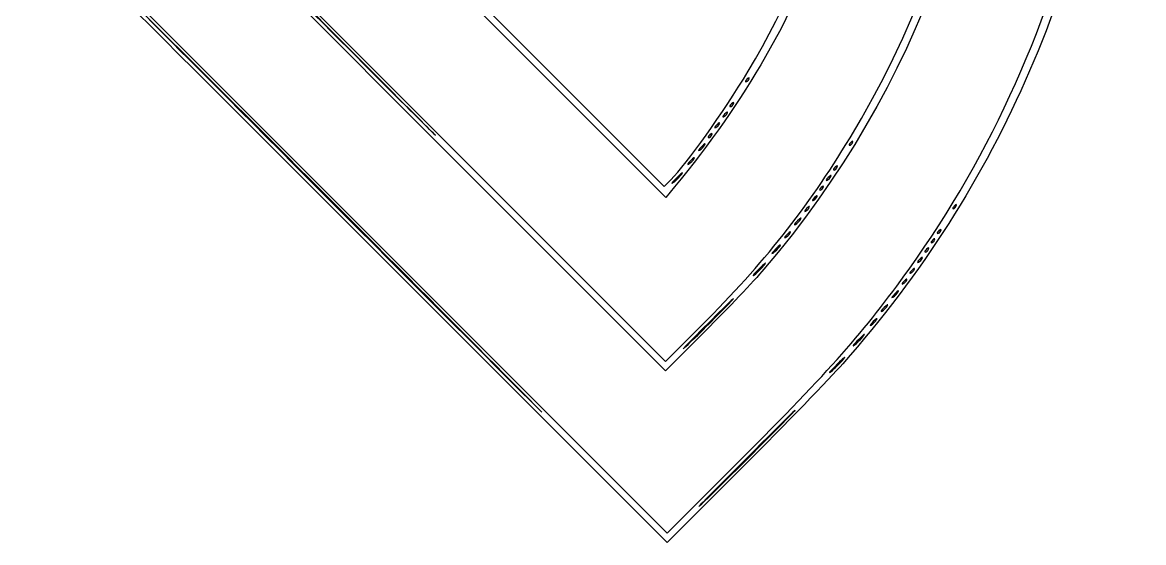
# Model space of a CAD drawing. Extents: x -1096.9 to -1063.6, y 947.9 to 977.9.
# Drawn here: x -1071.78 to -1063.64, y 947.87 to 951.64 of the extents above; entities that cross this region are included whole.
import ezdxf

# ---------------------------------------------------------------- set-up
doc = ezdxf.new("R2010")
doc.units = 0
doc.layers.add('Image', color=7, linetype='CONTINUOUS')

msp = doc.modelspace()

# ---------------------------------------------------------------- linework, layer by layer
at = {"layer": 'Image', "color": 7}
for points in [[(-1067.045401, 950.448476), (-1067.108795, 950.371541), (-1071.14975, 954.41249), (-1075.190705, 958.453443), (-1075.249945, 958.40849)], [(-1075.740826, 957.917614), (-1075.785753, 957.858381), (-1071.44783, 953.520458), (-1067.109906, 949.182535), (-1066.847704, 949.444753)], [(-1076.228321, 957.262399), (-1076.302775, 957.140358), (-1071.700718, 952.538317), (-1067.098688, 947.936276), (-1066.573622, 948.461358)], [(-1071.140622, 954.470712), (-1067.121151, 950.451249), (-1067.071436, 950.500959)], [(-1066.819632, 949.405457), (-1067.109906, 949.11517), (-1071.466218, 953.47146)], [(-1066.50454, 951.231614), (-1066.504804, 951.231614)], [(-1066.617094, 951.051983), (-1066.617358, 951.051983)], [(-1066.718164, 950.906946), (-1066.717926, 950.906949)], [(-1066.774283, 950.827421), (-1066.774547, 950.827421)], [(-1066.824395, 950.755057), (-1066.824289, 950.755076)], [(-1065.752303, 950.771279), (-1065.752567, 950.771279)], [(-1066.903029, 950.654031), (-1066.902896, 950.654026)], [(-1065.864592, 950.591642), (-1065.864857, 950.591642)], [(-1065.909783, 950.525211), (-1065.909545, 950.525214)], [(-1065.965875, 950.445696), (-1065.966139, 950.445696)], [(-1065.000066, 950.310949), (-1065.000331, 950.310949)], [(-1066.545286, 948.422049), (-1067.098424, 947.8689), (-1069.461841, 950.232301)], [(-1066.128329, 950.216156), (-1066.128196, 950.216151)], [(-1066.206751, 950.114858), (-1066.206963, 950.11485)], [(-1065.112329, 950.131307), (-1065.112593, 950.131307)], [(-1065.157255, 950.063942), (-1065.15752, 950.063942)], [(-1065.202155, 949.996579), (-1065.202419, 949.996579)], [(-1065.30349, 949.851595), (-1065.303252, 949.851571)], [(-1065.359635, 949.772993), (-1065.359397, 949.772971)], [(-1065.420992, 949.68844), (-1065.420859, 949.688458)], [(-1065.499573, 949.587414), (-1065.499441, 949.587408)], [(-1065.578181, 949.48634), (-1065.578048, 949.486361)]]:
    msp.add_lwpolyline(points, dxfattribs=at)
for points in [[(-1069.287163, 951.331698)], [(-1066.661782, 950.985541)], [(-1066.992405, 950.541454)], [(-1066.010563, 950.379285)], [(-1066.066707, 950.300659)], [(-1066.279538, 950.019484)], [(-1065.246843, 949.930144)], [(-1066.391642, 949.884562)], [(-1066.649611, 949.603598)], [(-1065.673272, 949.367884)], [(-1065.81919, 949.199228)], [(-1068.283175, 949.09273)], [(-1066.234189, 948.761512)]]:
    msp.add_lwpolyline(points, close=True, dxfattribs=at)
for points in [[(-1064.015128, 956.217936), (-1063.640796, 954.581848), (-1063.801795, 952.829721), (-1064.467963, 951.290079)], [(-1065.771062, 950.805053), (-1064.861874, 952.298313), (-1064.544771, 954.131445), (-1064.898069, 955.851723)], [(-1069.287163, 951.331698), (-1070.478423, 952.52612), (-1072.433694, 954.481396), (-1073.632203, 955.676759)], [(-1064.702912, 954.523467), (-1064.683862, 952.796336), (-1065.274677, 951.166312), (-1066.396034, 949.851994)], [(-1071.151893, 954.448201), (-1068.935002, 952.231321), (-1068.028487, 951.32738), (-1069.137409, 952.439445)], [(-1066.510228, 951.288695), (-1065.941163, 952.233996), (-1065.639273, 953.329188), (-1065.639273, 954.448257)], [(-1071.466271, 953.505086), (-1069.076475, 951.1153), (-1068.095876, 950.137276), (-1069.287163, 951.331698)], [(-1065.34286, 949.851846), (-1064.7417, 950.69089), (-1064.306672, 951.662028), (-1064.071511, 952.689794)], [(-1069.461841, 950.232301), (-1071.121307, 951.891789), (-1071.828777, 952.592149), (-1071.837138, 952.58378)], [(-1065.922668, 952.413897), (-1066.181034, 951.679093), (-1066.519489, 951.086564), (-1067.045401, 950.448476)], [(-1070.635347, 951.444903), (-1071.283814, 952.09015), (-1070.755865, 951.559599), (-1069.462185, 950.265906)], [(-1068.283175, 949.09273), (-1068.928441, 949.741179), (-1069.986906, 950.799655), (-1070.635347, 951.444903)], [(-1067.071436, 950.500959), (-1066.954993, 950.617413), (-1066.692817, 950.985422), (-1066.510228, 951.288695)], [(-1066.518298, 951.231614), (-1066.530734, 951.220263), (-1066.534702, 951.210976), (-1066.527029, 951.210976)], [(-1066.527029, 951.210976), (-1066.519621, 951.210976), (-1066.509567, 951.220263), (-1066.50454, 951.231614)], [(-1066.504804, 951.231614), (-1066.499513, 951.244155), (-1066.504804, 951.244155), (-1066.518298, 951.231614)], [(-1064.467963, 951.290079), (-1064.802528, 950.516794), (-1065.246737, 949.820988), (-1065.824005, 949.16597)], [(-1066.661808, 950.985544), (-1066.65731, 950.996365), (-1066.666041, 950.992608), (-1066.681387, 950.977183)], [(-1066.630852, 951.051983), (-1066.643287, 951.040632), (-1066.647256, 951.031346), (-1066.639583, 951.031346)], [(-1066.639583, 951.031346), (-1066.632175, 951.031346), (-1066.622121, 951.040632), (-1066.617094, 951.051983)], [(-1066.617358, 951.051983), (-1066.612066, 951.064524), (-1066.617358, 951.064524), (-1066.630852, 951.051983)], [(-1066.746237, 950.878877), (-1066.735389, 950.883481), (-1066.722689, 950.896128), (-1066.718164, 950.906946)], [(-1066.717926, 950.906949), (-1066.713428, 950.917771), (-1066.72216, 950.914013), (-1066.73777, 950.898588)], [(-1066.681387, 950.977183), (-1066.696733, 950.961731), (-1066.700702, 950.952867), (-1066.689854, 950.957471)], [(-1066.689854, 950.957471), (-1066.679006, 950.962075), (-1066.666306, 950.974696), (-1066.661782, 950.985541)], [(-1066.788041, 950.827421), (-1066.800212, 950.81607), (-1066.804445, 950.806783), (-1066.796772, 950.806783)], [(-1066.796772, 950.806783), (-1066.789364, 950.806783), (-1066.77931, 950.81607), (-1066.774283, 950.827421)], [(-1066.774547, 950.827421), (-1066.769255, 950.839962), (-1066.774547, 950.839962), (-1066.788041, 950.827421)], [(-1066.73777, 950.898588), (-1066.753116, 950.883137), (-1066.757085, 950.874273), (-1066.746237, 950.878877)], [(-1066.863712, 950.715758), (-1066.849953, 950.723749), (-1066.832385, 950.741423), (-1066.824395, 950.755057)], [(-1066.824289, 950.755076), (-1066.816351, 950.768702), (-1066.827464, 950.762166), (-1066.84916, 950.74055)], [(-1066.847704, 949.444753), (-1066.394103, 949.898347), (-1066.086445, 950.287073), (-1065.771062, 950.805053)], [(-1065.766061, 950.771279), (-1065.778497, 950.759928), (-1065.782465, 950.750641), (-1065.774792, 950.750641)], [(-1065.774792, 950.750641), (-1065.767384, 950.750641), (-1065.75733, 950.759928), (-1065.752303, 950.771279)], [(-1065.752567, 950.771279), (-1065.747276, 950.78382), (-1065.752567, 950.78382), (-1065.766061, 950.771279)], [(-1066.902896, 950.654026), (-1066.894959, 950.667652), (-1066.906071, 950.661117), (-1066.927767, 950.639527)], [(-1066.84916, 950.74055), (-1066.870855, 950.718933), (-1066.877311, 950.707784), (-1066.863712, 950.715758)], [(-1066.927767, 950.639527), (-1066.949463, 950.61791), (-1066.955919, 950.606761), (-1066.942319, 950.614735)], [(-1066.942319, 950.614735), (-1066.928561, 950.622726), (-1066.910993, 950.6404), (-1066.903029, 950.654031)], [(-1065.87835, 950.591642), (-1065.890786, 950.580292), (-1065.894755, 950.571005), (-1065.887082, 950.571005)], [(-1065.887082, 950.571005), (-1065.879673, 950.571005), (-1065.869619, 950.580292), (-1065.864592, 950.591642)], [(-1065.864857, 950.591642), (-1065.859565, 950.604184), (-1065.864857, 950.604184), (-1065.87835, 950.591642)], [(-1067.027965, 950.515255), (-1067.061938, 950.48129), (-1067.073711, 950.465293), (-1067.054159, 950.479703)], [(-1067.054159, 950.479703), (-1067.03458, 950.494122), (-1067.006825, 950.521898), (-1066.992405, 950.541454)], [(-1066.992405, 950.541448), (-1066.978118, 950.561001), (-1066.995051, 950.549227), (-1067.027965, 950.515255)], [(-1065.929389, 950.516853), (-1065.944734, 950.501401), (-1065.948703, 950.492537), (-1065.937855, 950.497141)], [(-1065.937855, 950.497141), (-1065.927007, 950.501745), (-1065.914307, 950.514366), (-1065.909783, 950.525211)], [(-1065.909545, 950.525214), (-1065.905047, 950.536035), (-1065.913778, 950.532278), (-1065.929389, 950.516853)], [(-1065.979633, 950.445696), (-1065.992068, 950.434345), (-1065.996037, 950.425058), (-1065.988364, 950.425058)], [(-1065.988364, 950.425058), (-1065.980956, 950.425058), (-1065.970902, 950.434345), (-1065.965875, 950.445696)], [(-1065.966139, 950.445696), (-1065.960847, 950.458237), (-1065.966139, 950.458237), (-1065.979633, 950.445696)], [(-1066.030168, 950.370901), (-1066.045514, 950.355449), (-1066.049483, 950.346585), (-1066.038635, 950.351216)], [(-1066.038635, 950.351216), (-1066.027787, 950.355819), (-1066.015087, 950.36844), (-1066.010563, 950.379285)], [(-1066.010589, 950.379261), (-1066.006091, 950.390083), (-1066.014822, 950.386326), (-1066.030168, 950.370901)], [(-1069.462185, 950.265906), (-1068.168478, 948.97221), (-1067.637935, 948.444281), (-1068.283175, 949.09273)], [(-1066.086313, 950.292301), (-1066.101659, 950.276849), (-1066.105628, 950.267986), (-1066.09478, 950.272589)], [(-1066.09478, 950.272589), (-1066.083932, 950.277193), (-1066.071232, 950.289814), (-1066.066707, 950.300659)], [(-1066.066734, 950.300662), (-1066.062236, 950.31151), (-1066.070967, 950.307726), (-1066.086313, 950.292301)], [(-1065.013824, 950.310949), (-1065.025995, 950.299598), (-1065.030229, 950.290311), (-1065.022556, 950.290311)], [(-1065.022556, 950.290311), (-1065.015147, 950.290311), (-1065.005093, 950.299598), (-1065.000066, 950.310949)], [(-1065.000331, 950.310949), (-1064.995039, 950.32349), (-1065.000331, 950.32349), (-1065.013824, 950.310949)], [(-1066.153067, 950.201652), (-1066.174763, 950.180035), (-1066.181219, 950.168886), (-1066.167619, 950.17686)], [(-1066.167619, 950.17686), (-1066.153861, 950.184851), (-1066.136293, 950.202525), (-1066.128329, 950.216156)], [(-1066.128196, 950.216151), (-1066.120259, 950.229777), (-1066.131371, 950.223242), (-1066.153067, 950.201652)], [(-1066.226278, 950.106622), (-1066.245063, 950.088312), (-1066.251678, 950.077057), (-1066.24083, 950.081592)], [(-1066.24083, 950.081592), (-1066.230246, 950.086116), (-1066.2149, 950.101092), (-1066.206751, 950.114858)], [(-1066.206963, 950.11485), (-1066.198761, 950.128608), (-1066.206963, 950.124904), (-1066.226278, 950.106622)], [(-1065.126087, 950.131307), (-1065.138522, 950.119957), (-1065.142491, 950.11067), (-1065.134818, 950.11067)], [(-1065.134818, 950.11067), (-1065.12741, 950.11067), (-1065.117356, 950.119957), (-1065.112329, 950.131307)], [(-1065.112593, 950.131307), (-1065.107302, 950.143848), (-1065.112593, 950.143848), (-1065.126087, 950.131307)], [(-1066.330074, 949.968959), (-1066.313405, 949.980177), (-1066.290756, 950.002913), (-1066.279538, 950.019484)], [(-1066.279565, 950.019486), (-1066.268452, 950.036049), (-1066.28221, 950.026868), (-1066.309701, 949.999087)], [(-1065.171013, 950.063942), (-1065.183184, 950.052591), (-1065.187417, 950.043304), (-1065.179745, 950.043304)], [(-1065.179745, 950.043304), (-1065.172336, 950.043304), (-1065.162282, 950.052591), (-1065.157255, 950.063942)], [(-1065.15752, 950.063942), (-1065.152228, 950.076483), (-1065.15752, 950.076483), (-1065.171013, 950.063942)], [(-1066.309701, 949.999087), (-1066.337482, 949.971298), (-1066.346663, 949.95774), (-1066.330074, 949.968959)], [(-1065.274915, 949.902075), (-1065.264067, 949.906679), (-1065.251367, 949.919326), (-1065.246843, 949.930144)], [(-1065.246869, 949.930147), (-1065.242371, 949.940995), (-1065.251103, 949.937211), (-1065.266449, 949.921786)], [(-1065.215913, 949.996579), (-1065.228349, 949.985228), (-1065.232317, 949.975941), (-1065.224644, 949.975941)], [(-1065.224644, 949.975941), (-1065.217236, 949.975941), (-1065.207182, 949.985228), (-1065.202155, 949.996579)], [(-1065.202419, 949.996579), (-1065.197128, 950.00912), (-1065.202419, 950.00912), (-1065.215913, 949.996579)], [(-1066.396034, 949.851994), (-1066.46935, 949.766055), (-1066.659982, 949.565115), (-1066.819632, 949.405457)], [(-1066.573622, 948.461358), (-1065.907084, 949.127893), (-1065.668086, 949.397909), (-1065.34286, 949.851846)], [(-1066.432679, 949.8526), (-1066.472816, 949.812463), (-1066.487183, 949.794003), (-1066.464641, 949.811582)], [(-1066.464641, 949.811582), (-1066.442151, 949.82915), (-1066.409237, 949.862004), (-1066.391642, 949.884562)], [(-1066.391642, 949.884562), (-1066.37418, 949.907131), (-1066.391642, 949.892738), (-1066.432679, 949.8526)], [(-1065.331562, 949.823525), (-1065.320715, 949.828129), (-1065.308015, 949.84075), (-1065.30349, 949.851595)], [(-1065.303252, 949.851571), (-1065.298754, 949.862393), (-1065.307485, 949.858635), (-1065.323096, 949.84321)], [(-1065.266449, 949.921786), (-1065.281794, 949.906335), (-1065.285763, 949.897471), (-1065.274915, 949.902075)], [(-1065.387707, 949.744926), (-1065.376859, 949.749529), (-1065.364159, 949.76215), (-1065.359635, 949.772993)], [(-1065.359397, 949.772971), (-1065.354899, 949.783819), (-1065.36363, 949.780036), (-1065.37924, 949.764611)], [(-1065.323096, 949.84321), (-1065.338442, 949.827759), (-1065.342146, 949.818895), (-1065.331562, 949.823525)], [(-1066.649611, 949.603598), (-1066.569707, 949.687336), (-1066.638234, 949.62196), (-1066.801879, 949.458321)], [(-1065.460282, 949.649141), (-1065.446524, 949.657131), (-1065.428956, 949.674806), (-1065.420992, 949.68844)], [(-1065.420859, 949.688458), (-1065.412922, 949.702084), (-1065.424034, 949.695549), (-1065.44573, 949.673933)], [(-1065.37924, 949.764611), (-1065.394586, 949.749185), (-1065.39829, 949.740295), (-1065.387707, 949.744926)], [(-1066.947161, 949.306069), (-1066.863421, 949.385971), (-1066.729515, 949.519858), (-1066.649611, 949.603598)], [(-1065.44573, 949.673933), (-1065.467426, 949.652316), (-1065.473882, 949.641167), (-1065.460282, 949.649141)], [(-1065.524311, 949.572909), (-1065.546007, 949.551293), (-1065.552463, 949.540143), (-1065.538864, 949.548118)], [(-1065.538864, 949.548118), (-1065.525105, 949.556108), (-1065.507563, 949.573782), (-1065.499573, 949.587414)], [(-1065.499441, 949.587408), (-1065.491503, 949.601035), (-1065.502616, 949.594499), (-1065.524311, 949.572909)], [(-1066.801879, 949.458321), (-1066.965523, 949.294679), (-1067.030875, 949.226165), (-1066.947161, 949.306069)], [(-1065.602919, 949.471836), (-1065.624615, 949.450219), (-1065.631071, 949.439072), (-1065.617471, 949.447044)], [(-1065.617471, 949.447044), (-1065.603713, 949.455035), (-1065.586145, 949.472709), (-1065.578181, 949.48634)], [(-1065.578048, 949.486361), (-1065.570111, 949.499987), (-1065.581223, 949.493452), (-1065.602919, 949.471836)], [(-1065.740767, 949.300629), (-1065.721453, 949.314943), (-1065.690946, 949.345201), (-1065.673272, 949.367884)], [(-1065.673272, 949.367873), (-1065.655545, 949.390548), (-1065.670626, 949.378853), (-1065.70862, 949.341865)], [(-1065.70862, 949.341865), (-1065.745768, 949.304926), (-1065.760188, 949.286321), (-1065.740767, 949.300629)], [(-1065.909121, 949.109521), (-1065.883721, 949.130105), (-1065.843267, 949.170486), (-1065.81919, 949.199228)], [(-1065.819243, 949.199265), (-1065.795165, 949.228043), (-1065.816068, 949.211197), (-1065.865439, 949.161845)], [(-1065.824005, 949.16597), (-1065.916477, 949.061046), (-1066.241041, 948.726282), (-1066.545286, 948.422049)], [(-1065.865439, 949.161845), (-1065.914836, 949.112444), (-1065.934521, 949.088939), (-1065.909121, 949.109521)], [(-1066.234189, 948.761512), (-1066.080016, 948.919195), (-1066.209053, 948.793063), (-1066.520865, 948.481217)], [(-1066.801164, 948.19452), (-1066.643499, 948.348682), (-1066.388335, 948.603828), (-1066.234189, 948.761512)], [(-1066.520865, 948.481217), (-1066.832729, 948.169371), (-1066.958856, 948.040358), (-1066.801164, 948.19452)]]:
    msp.add_open_spline(points, degree=3, dxfattribs=at)

doc.saveas('drawing.dxf')
